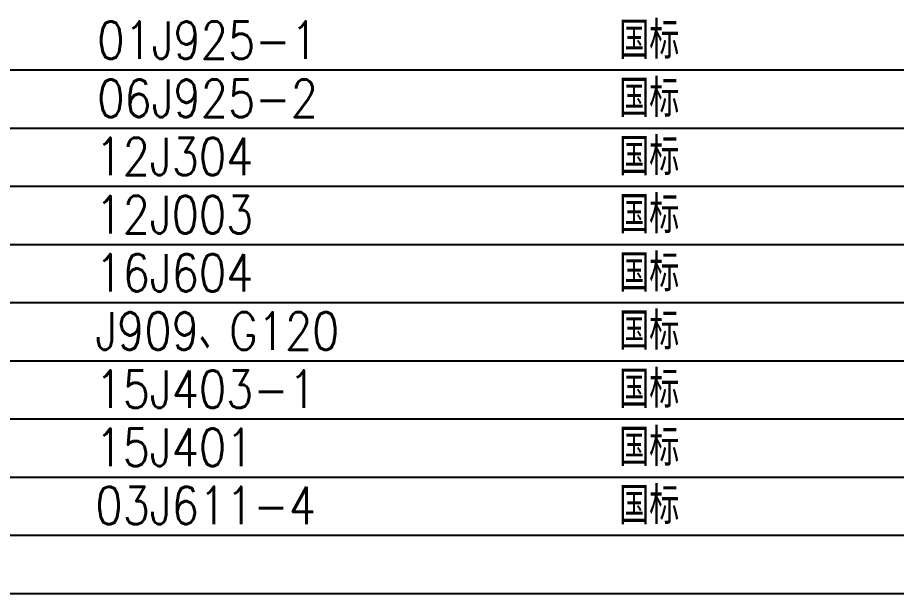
# Model space of a CAD drawing. Extents: x 4678611 to 4812712, y -485691 to -238224.
# Drawn here: x 4773312 to 4783892, y -351784 to -344854 of the extents above; entities that cross this region are included whole.
import ezdxf

# ---------------------------------------------------------------- set-up
doc = ezdxf.new("R2010")
doc.units = 0
doc.header["$LTSCALE"] = 1000
doc.header["$MEASUREMENT"] = 0
doc.layers.get('0').update_dxf_attribs({"linetype": 'CONTINUOUS'})
doc.layers.add('图层线', color=8, linetype='CONTINUOUS')
doc.styles.add('HZ1', font='txt.shx', dxfattribs={"bigfont": 'hzdx.shx'})

msp = doc.modelspace()

# ---------------------------------------------------------------- linework, layer by layer
at = {"layer": '图层线'}
for p, q in [((4711172.5, -345483.9), (4791772.5, -345483.9)), ((4711172.5, -346183.9), (4791772.5, -346183.9)), ((4711172.5, -346883.9), (4791772.5, -346883.9)), ((4711172.5, -347583.9), (4791772.5, -347583.9)), ((4711172.5, -348283.9), (4791772.5, -348283.9)), ((4711172.5, -348983.9), (4791772.5, -348983.9)), ((4711172.5, -349683.9), (4791772.5, -349683.9)), ((4711172.5, -350383.9), (4791772.5, -350383.9)), ((4711172.5, -351083.9), (4791772.5, -351083.9)), ((4711172.5, -351783.9), (4791772.5, -351783.9))]:
    msp.add_line(p, q, dxfattribs=at)

# ---------------------------------------------------------------- texts
at = {"color": 4, "style": 'HZ1', "width": 0.85}
for s, p in [('01J925-1', (4774270.8, -345350.5)), ('国标', (4780552.9, -345350.5)), ('06J925-2', (4774270.8, -346050.5)), ('国标', (4780552.9, -346050.5)), ('国标', (4780552.9, -346750.5)), ('12J304', (4774248.8, -346750.5)), ('12J003', (4774248.8, -347450.5)), ('国标', (4780552.9, -347450.5)), ('国标', (4780552.9, -348150.5)), ('16J604', (4774248.8, -348150.5)), ('J909、G120', (4774248.8, -348850.5)), ('国标', (4780552.9, -348850.5)), ('15J403-1', (4774248.8, -349550.5)), ('国标', (4780552.9, -349550.5)), ('国标', (4780552.9, -350250.5)), ('15J401', (4774248.8, -350250.5)), ('03J611-4', (4774248.8, -350950.5)), ('国标', (4780552.9, -350950.5))]:
    msp.add_text(s, height=450, dxfattribs=at).set_placement(p)

doc.saveas('drawing.dxf')
